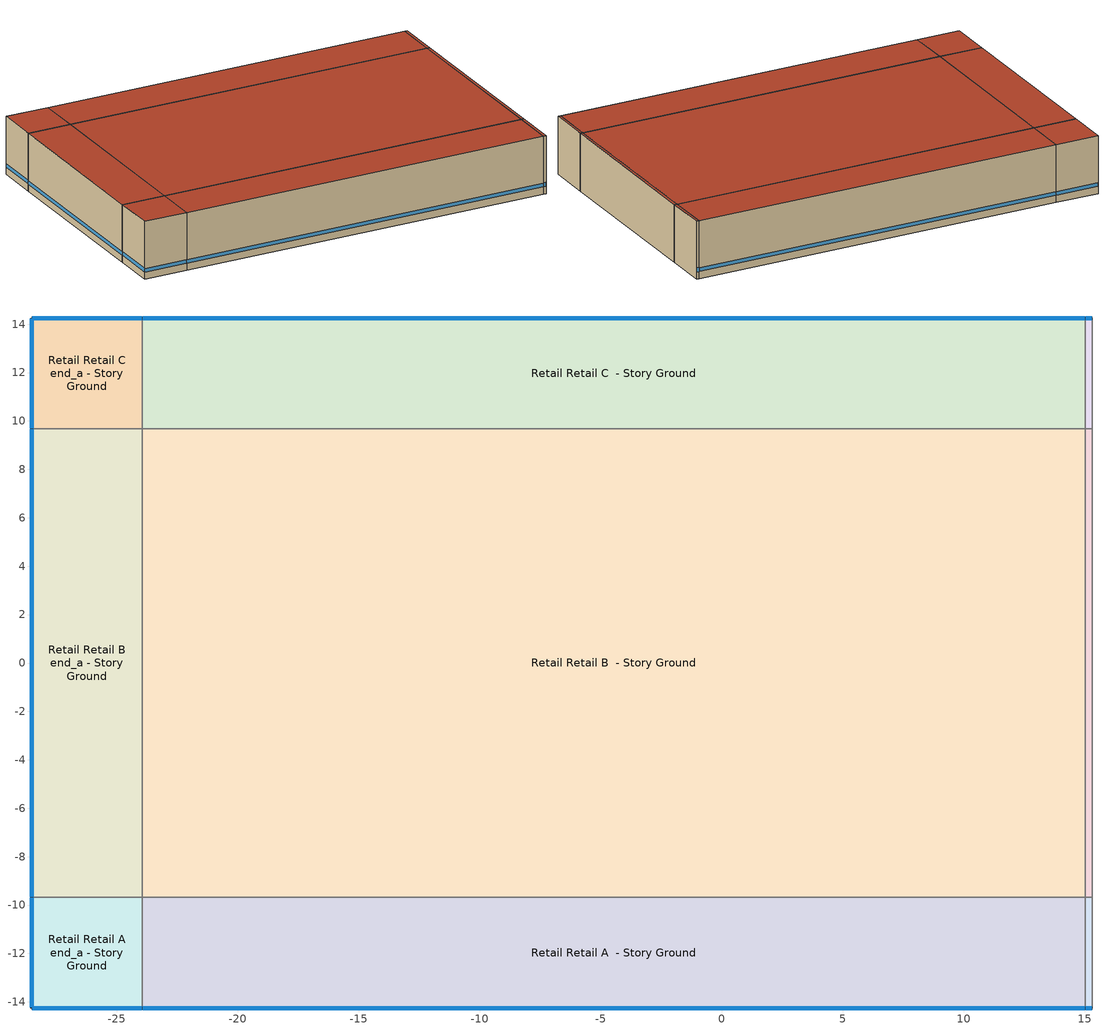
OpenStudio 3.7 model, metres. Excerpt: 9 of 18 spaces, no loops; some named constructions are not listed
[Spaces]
Retail Retail A end_a - Story Ground
 floor ground (Foundation F 126 Perim 914 Area 209): -28.51,-14.26 -28.51,-9.68 -23.94,-9.68 -23.94,-14.26 z0
 wall outside: -28.51,-9.68 -28.51,-14.26 -23.94,-14.26 z0:6.1
 wall to Retail Retail B end_a - Story Ground: -23.94,-9.68 -28.51,-9.68 z0:6.1
 wall to Retail Retail A  - Story Ground: -23.94,-14.26 -23.94,-9.68 z0:6.1
 window (Window U-0.91 SHGC 0.68): -28.51,-9.71 -28.51,-14.23 / -28.49,-14.26 -23.96,-14.26 z0.76:1.13
 roof outside: -23.94,-14.26 -23.94,-9.68 -28.51,-9.68 -28.51,-14.26 z6.1
Retail Retail B end_a - Story Ground
 floor ground (Foundation F 126 Perim 1937 Area 8855): -28.51,-9.68 -28.51,9.68 -23.94,9.68 -23.94,-9.68 z0
 wall outside: -28.51,9.68 -28.51,-9.68 z0:6.1
 wall to Retail Retail C end_a - Story Ground: -23.94,9.68 -28.51,9.68 z0:6.1
 wall to Retail Retail B  - Story Ground: -23.94,-9.68 -23.94,9.68 z0:6.1
 window (Window U-0.91 SHGC 0.68): -28.51,9.66 -28.51,-9.66 z0.76:1.13
 roof outside: -23.94,-9.68 -23.94,9.68 -28.51,9.68 -28.51,-9.68 z6.1
Retail Retail C end_a - Story Ground
 floor ground (Foundation F 126 Perim 914 Area 209): -28.51,9.68 -28.51,14.26 -23.94,14.26 -23.94,9.68 z0
 wall outside: -23.94,14.26 -28.51,14.26 -28.51,9.68 z0:6.1
 wall to Retail Retail C  - Story Ground: -23.94,9.68 -23.94,14.26 z0:6.1
 window (Window U-0.91 SHGC 0.68): -28.51,14.23 -28.51,9.71 / -23.96,14.26 -28.49,14.26 z0.76:1.13
 roof outside: -23.94,9.68 -23.94,14.26 -28.51,14.26 -28.51,9.68 z6.1
Retail Retail A  - Story Ground
 floor ground (Foundation F 126 Perim 3896 Area 17815): -23.94,-14.26 -23.94,-9.68 15.03,-9.68 15.03,-14.26 z0
 wall outside: -23.94,-14.26 15.03,-14.26 z0:6.1
 wall to Retail Retail B  - Story Ground: 15.03,-9.68 -23.94,-9.68 z0:6.1
 wall to Retail Entry A  - Story Ground: 15.03,-14.26 15.03,-9.68 z0:6.1
 window (Window U-0.91 SHGC 0.68): -23.91,-14.26 15,-14.26 z0.76:1.13
 roof outside: 15.03,-14.26 15.03,-9.68 -23.94,-9.68 -23.94,-14.26 z6.1
Retail Retail B  - Story Ground
 floor ground (Foundation F 126 Perim 0 Area 75465): -23.94,-9.68 -23.94,9.68 15.03,9.68 15.03,-9.68 z0
 wall to Retail Retail C  - Story Ground: 15.03,9.68 -23.94,9.68 z0:6.1
 wall to Retail Entry B  - Story Ground: 15.03,-9.68 15.03,9.68 z0:6.1
 roof outside: 15.03,-9.68 15.03,9.68 -23.94,9.68 -23.94,-9.68 z6.1
Retail Retail C  - Story Ground
 floor ground (Foundation F 126 Perim 3896 Area 17815): -23.94,9.68 -23.94,14.26 15.03,14.26 15.03,9.68 z0
 wall outside: 15.03,14.26 -23.94,14.26 z0:6.1
 wall to Retail Entry C  - Story Ground: 15.03,9.68 15.03,14.26 z0:6.1
 window (Window U-0.91 SHGC 0.68): 15,14.26 -23.91,14.26 z0.76:1.13
 roof outside: 15.03,9.68 15.03,14.26 -23.94,14.26 -23.94,9.68 z6.1
Retail Entry A  - Story Ground
 floor ground (Foundation F 126 Perim 03 Area 136): 15.03,-14.26 15.03,-9.68 15.32,-9.68 15.32,-14.26 z0
 wall outside: 15.03,-14.26 15.32,-14.26 z0:6.1
 wall to Retail Entry B  - Story Ground: 15.32,-9.68 15.03,-9.68 z0:6.1
 wall to Retail Point_of_Sale A  - Story Ground: 15.32,-14.26 15.32,-9.68 z0:6.1
 window (Window U-0.91 SHGC 0.68): 15.05,-14.26 15.3,-14.26 z0.76:1.2
 roof outside: 15.32,-14.26 15.32,-9.68 15.03,-9.68 15.03,-14.26 z6.1
Retail Entry B  - Story Ground
 floor ground (Foundation F 126 Perim 0 Area 574): 15.03,-9.68 15.03,9.68 15.32,9.68 15.32,-9.68 z0
 wall to Retail Entry C  - Story Ground: 15.32,9.68 15.03,9.68 z0:6.1
 wall to Retail Point_of_Sale B  - Story Ground: 15.32,-9.68 15.32,9.68 z0:6.1
 roof outside: 15.32,-9.68 15.32,9.68 15.03,9.68 15.03,-9.68 z6.1
Retail Entry C  - Story Ground
 floor ground (Foundation F 126 Perim 03 Area 136): 15.03,9.68 15.03,14.26 15.32,14.26 15.32,9.68 z0
 wall outside: 15.32,14.26 15.03,14.26 z0:6.1
 wall to Retail Point_of_Sale C  - Story Ground: 15.32,9.68 15.32,14.26 z0:6.1
 window (Window U-0.91 SHGC 0.68): 15.3,14.26 15.05,14.26 z0.76:1.2
 roof outside: 15.32,9.68 15.32,14.26 15.03,14.26 15.03,9.68 z6.1
[Schedule:Ruleset]
Name | Default Day Schedule | Summer Design Day Schedule | Winter Design Day Schedule
Clothing Schedule | Clothing Schedule Default Winter Clothes
Retail Activity | Retail Activity Default | Retail Activity Summer Design Day | Retail Activity Winter Design Day
Mercantile_Retail BLDG_LIGHT_EndUseData | Mercantile_Retail BLDG_LIGHT_EndUseData Default | Mercantile_Retail BLDG_LIGHT_EndUseData Summer Design Day | Mercantile_Retail BLDG_LIGHT_EndUseData Winter Design Day
Mercantile_Retail BLDG_EQUIP_EndUseData | Mercantile_Retail BLDG_EQUIP_EndUseData Default | Mercantile_Retail BLDG_EQUIP_EndUseData Summer Design Day | Mercantile_Retail BLDG_EQUIP_EndUseData Winter Design Day
Retail Infil Half On | Retail Infil Half On Default | Retail Infil Half On Summer Design Day | Retail Infil Half On Winter Design Day
Mercantile_Retail BLDG_LIGHT_EndUseData BPR Adjusted | Mercantile_Retail BLDG_LIGHT_EndUseData Default 1 | Mercantile_Retail BLDG_LIGHT_EndUseData Summer Design Day 1 | Mercantile_Retail BLDG_LIGHT_EndUseData Winter Design Day 1
Mercantile_Retail BLDG_EQUIP_EndUseData BPR Adjusted | Mercantile_Retail BLDG_EQUIP_EndUseData Default 1 | Mercantile_Retail BLDG_EQUIP_EndUseData Summer Design Day 1 | Mercantile_Retail BLDG_EQUIP_EndUseData Winter Design Day 1
[Schedule:Day]
Clothing Schedule Default Winter Clothes; Mercantile_Retail BLDG_LIGHT_EndUseData Summer Design Day; Mercantile_Retail BLDG_EQUIP_EndUseData Summer Design Day; Retail Infil Half On Winter Design Day; Mercantile_Retail BLDG_LIGHT_EndUseData Summer Design Day 1; Mercantile_Retail BLDG_EQUIP_EndUseData Summer Design Day 1: 24, 0, 1
Clothing Schedule Summer Clothes: 24, 0, 0.5
Air Velocity Schedule Default: 24, 0, 0.2
Work Efficiency Schedule Default; Mercantile_Retail BLDG_LIGHT_EndUseData Winter Design Day; Mercantile_Retail BLDG_EQUIP_EndUseData Winter Design Day; Mercantile_Retail BLDG_LIGHT_EndUseData Winter Design Day 1; Mercantile_Retail BLDG_EQUIP_EndUseData Winter Design Day 1: 24, 0, 0
Retail Bldg Occ Sat Day: Yes, 1, 0, 0.2, 1, 15, 0.175, 1, 30, 0.15, 1, 45, 0.125, 2, 0, 0.1, 2, 15, 0.075, 2, 30, 0.05, 2, 45, 0.025, 3, 0, 0, 8, 45, 0, 9, 0, 0.025, 9, 15, 0.05, 9, 30, 0.075, 9, 45, 0.1, 10, 0, 0.125, 10, 15, 0.15, 10, 30, 0.175, 10, 45, 0.2, 11, 0, 0.275, 11, 15, 0.35, 11, 30, 0.425, 11, 45, 0.5, 12, 0, 0.525, 12, 15, 0.55, 12, 30, 0.575, 12, 45, 0.6, 13, 0, 0.623529, 13, 15, 0.647059, 13, 30, 0.670588, 13, 45, 0.694118, 14, 0, 0.717647, 14, 15, 0.741176, 14, 30, 0.764706, 14, 45, 0.788235, 14, 52, 0.8, 21, 0, 0.8, 21, 15, 0.75, 21, 30, 0.7, 21, 45, 0.65, 22, 0, 0.6, 22, 15, 0.5, 22, 30, 0.4, 22, 45, 0.3, 23, 0, 0.2, 24, 0, 0.2
Retail Bldg Occ Sun Day: Yes, 9, 45, 0, 10, 0, 0.025, 10, 15, 0.05, 10, 30, 0.075, 10, 45, 0.1, 11, 0, 0.125, 11, 15, 0.15, 11, 30, 0.175, 11, 45, 0.2, 12, 15, 0.2, 12, 30, 0.213793, 12, 45, 0.227586, 13, 0, 0.241379, 13, 15, 0.255172, 13, 30, 0.268966, 13, 45, 0.282759, 14, 0, 0.296552, 14, 15, 0.310345, 14, 30, 0.324138, 14, 45, 0.337931, 15, 0, 0.351724, 15, 15, 0.365517, 15, 30, 0.37931, 15, 45, 0.393103, 15, 52, 0.4, 21, 0, 0.4, 21, 15, 0.35, 21, 30, 0.3, 21, 45, 0.25, 22, 0, 0.2, 22, 15, 0.175, 22, 30, 0.15, 22, 45, 0.125, 23, 0, 0.1, 23, 15, 0.075, 23, 30, 0.05, 23, 45, 0.025, 24, 0, 0
Retail Activity Default; autogen Retail Activity 0_day_sch; autogen Retail Activity 1_day_sch: Yes, 24, 0, 120
Retail Activity Winter Design Day; Retail Activity Summer Design Day: 24, 0, 120
Mercantile_Retail BLDG_LIGHT_EndUseData Default: Yes, 0, 15, 0.0949353, 0, 30, 0.0826573, 0, 45, 0.0804308, 1, 0, 0.0782042, 1, 15, 0.0759777, 1, 30, 0.0737512, 1, 45, 0.0718121, 2, 0, 0.069873, 2, 15, 0.0679339, 2, 30, 0.0659947, 2, 45, 0.0655365, 3, 0, 0.0650782, 3, 15, 0.0646199, 3, 30, 0.0641616, 3, 45, 0.0659415, 4, 0, 0.0677214, 4, 15, 0.0695013, 4, 30, 0.0712813, 4, 45, 0.0775099, 5, 0, 0.0837386, 5, 15, 0.0899672, 5, 30, 0.0961959, 5, 45, 0.112231, 6, 0, 0.128267, 6, 15, 0.144303, 6, 30, 0.160338, 6, 45, 0.216883, 7, 0, 0.273428, 7, 15, 0.329972, 7, 30, 0.386517, 7, 45, 0.482703, 8, 0, 0.578889, 8, 15, 0.675075, 8, 30, 0.771261, 8, 45, 0.813948, 9, 0, 0.856634, 9, 15, 0.899321, 9, 30, 0.942007, 9, 45, 0.949002, 10, 0, 0.955997, 10, 15, 0.962992, 10, 30, 0.969987, 10, 45, 0.970167, 11, 0, 0.970348, 11, 15, 0.970528, 11, 30, 0.970708, 11, 45, 0.970744, 12, 0, 0.970781, 12, 15, 0.970817, 12, 30, 0.970854, 12, 45, 0.970914, 13, 0, 0.970973, 13, 15, 0.971033, 13, 30, 0.971093, 13, 45, 0.971154, 14, 0, 0.971215, 14, 15, 0.971276, 14, 30, 0.971337, 14, 45, 0.971338, 15, 0, 0.971338, 15, 15, 0.971339, 15, 30, 0.97134, 15, 45, 0.971347, 16, 0, 0.971355, 16, 15, 0.971362, 16, 30, 0.971369, 16, 45, 0.971331, 17, 0, 0.971293, 17, 15, 0.971255, 17, 30, 0.971217, 17, 45, 0.971133, 18, 0, 0.971049, 18, 15, 0.970964, 18, 30, 0.97088, 18, 45, 0.970731, 19, 0, 0.970582, 19, 15, 0.970434, 19, 30, 0.970285, 19, 45, 0.969479, 20, 0, 0.968674, 20, 15, 0.967868, 20, 30, 0.967063, 20, 45, 0.935605, 21, 0, 0.904148, 21, 15, 0.872691, 21, 30, 0.841234, 21, 45, 0.733932, 22, 0, 0.626629, 22, 15, 0.519327, 22, 30, 0.412025, 22, 45, 0.341961, 23, 0, 0.271897, 23, 15, 0.201833, 23, 30, 0.131769, 23, 45, 0.119491, 24, 0, 0.107213
Mercantile_Retail BLDG_LIGHT_EndUseData Sun Day: Yes, 0, 15, 0.730836, 0, 30, 0.679148, 0, 45, 0.62746, 1, 0, 0.575772, 1, 15, 0.527988, 1, 30, 0.480203, 1, 45, 0.432419, 2, 0, 0.384635, 2, 15, 0.330245, 2, 30, 0.275856, 2, 45, 0.221466, 3, 0, 0.167076, 3, 15, 0.141874, 3, 30, 0.116673, 3, 45, 0, 4, 0, 0.000416251, 4, 15, 0.000832503, 4, 30, 0.00124875, 4, 45, 0.00166501, 5, 0, 0.00258467, 5, 15, 0.00350433, 5, 30, 0.004424, 5, 45, 0.00534366, 6, 0, 0.00757475, 6, 15, 0.00980583, 6, 30, 0.0120369, 6, 45, 0.014268, 7, 0, 0.0188815, 7, 15, 0.023495, 7, 30, 0.0281085, 7, 45, 0.032722, 8, 0, 0.0585472, 8, 15, 0.0843724, 8, 30, 0.110198, 8, 45, 0.136023, 9, 0, 0.216947, 9, 15, 0.297871, 9, 30, 0.378795, 9, 45, 0.45972, 10, 0, 0.549618, 10, 15, 0.639517, 10, 30, 0.729416, 10, 45, 0.819315, 11, 0, 0.855927, 11, 15, 0.892539, 11, 30, 0.929152, 11, 45, 0.965764, 12, 0, 0.966698, 12, 15, 0.967633, 12, 30, 0.968568, 12, 45, 0.969502, 13, 0, 0.969535, 13, 15, 0.969568, 13, 30, 0.969601, 13, 45, 0.969633, 14, 0, 0.969666, 14, 15, 0.969699, 14, 30, 0.969732, 14, 45, 0.969765, 15, 0, 0.969798, 15, 15, 0.96983, 15, 22, 0.969847, 15, 37, 0.96994, 15, 52, 0.970033, 16, 7, 0.970126, 16, 22, 0.970219, 16, 37, 0.970234, 16, 52, 0.970249, 17, 7, 0.970264, 17, 22, 0.970279, 17, 37, 0.970226, 17, 52, 0.970174, 18, 7, 0.970122, 18, 22, 0.97007, 18, 37, 0.970037, 18, 52, 0.970003, 19, 7, 0.96997, 19, 22, 0.969937, 19, 37, 0.969904, 19, 52, 0.969871, 20, 7, 0.969837, 20, 22, 0.969804, 20, 37, 0.969771, 20, 52, 0.969738, 21, 0, 0.969721, 21, 15, 0.969179, 21, 30, 0.968637, 21, 45, 0.968095, 22, 0, 0.967554, 22, 15, 0.959078, 22, 30, 0.950602, 22, 45, 0.942126, 23, 0, 0.93365, 23, 15, 0.895869, 23, 30, 0.858087, 23, 45, 0.820306, 24, 0, 0.782524
Mercantile_Retail BLDG_EQUIP_EndUseData Default: Yes, 0, 15, 0.44142, 0, 30, 0.440585, 0, 45, 0.43975, 1, 0, 0.438915, 1, 15, 0.43808, 1, 30, 0.437245, 1, 45, 0.43641, 2, 0, 0.435575, 2, 15, 0.43474, 2, 30, 0.433905, 2, 45, 0.43307, 3, 0, 0.432235, 3, 15, 0.4314, 3, 30, 0.428325, 3, 45, 0.42525, 4, 0, 0.422175, 4, 15, 0.4191, 4, 30, 0.4186, 4, 45, 0.4181, 5, 0, 0.4176, 5, 15, 0.4171, 5, 30, 0.417625, 5, 45, 0.41815, 6, 0, 0.418675, 6, 15, 0.4192, 6, 30, 0.420075, 6, 45, 0.42095, 7, 0, 0.421825, 7, 15, 0.4227, 7, 30, 0.425075, 7, 45, 0.42745, 8, 0, 0.429825, 8, 15, 0.4322, 8, 30, 0.4372, 8, 45, 0.4422, 9, 0, 0.4472, 9, 15, 0.4522, 9, 30, 0.49685, 9, 45, 0.5415, 10, 0, 0.58615, 10, 15, 0.6308, 10, 30, 0.647975, 10, 45, 0.66515, 11, 0, 0.682325, 11, 15, 0.6995, 11, 30, 0.712125, 11, 45, 0.72475, 12, 0, 0.737375, 12, 15, 0.75, 12, 30, 0.75605, 12, 45, 0.7621, 13, 0, 0.76815, 13, 15, 0.7742, 13, 30, 0.778975, 13, 45, 0.78375, 14, 0, 0.788525, 14, 15, 0.7933, 14, 30, 0.789075, 14, 45, 0.78485, 15, 0, 0.780625, 15, 15, 0.7764, 15, 30, 0.768975, 15, 45, 0.76155, 16, 0, 0.754125, 16, 15, 0.7467, 16, 30, 0.735225, 16, 45, 0.72375, 17, 0, 0.712275, 17, 15, 0.7008, 17, 30, 0.686175, 17, 45, 0.67155, 18, 0, 0.656925, 18, 15, 0.6423, 18, 30, 0.62796, 18, 45, 0.61362, 19, 0, 0.59928, 19, 15, 0.58494, 19, 30, 0.571605, 19, 45, 0.55827, 20, 0, 0.544935, 20, 15, 0.5316, 20, 30, 0.5181, 20, 45, 0.5046, 21, 0, 0.4911, 21, 15, 0.4776, 21, 30, 0.470225, 21, 45, 0.46285, 22, 0, 0.455475, 22, 15, 0.4481, 22, 30, 0.447265, 22, 45, 0.44643, 23, 0, 0.445595, 23, 15, 0.44476, 23, 30, 0.443925, 23, 45, 0.44309, 24, 0, 0.442255
Mercantile_Retail BLDG_EQUIP_EndUseData Wknd Day: Yes, 0, 15, 0.135921, 0, 30, 0.107766, 0, 45, 0.103504, 1, 0, 0.0992427, 1, 15, 0.0949812, 1, 30, 0.0907196, 1, 45, 0.0829189, 2, 0, 0.0751182, 2, 15, 0.0673174, 2, 30, 0.0595167, 2, 45, 0.0516437, 3, 0, 0.0437708, 3, 15, 0.0358978, 3, 30, 0.0280249, 3, 45, 0.0225355, 4, 0, 0.017046, 4, 15, 0.0115566, 4, 30, 0.00606724, 4, 45, 0.00455043, 5, 0, 0.00303362, 5, 15, 0.00151681, 5, 30, 0, 5, 45, 0.00527272, 6, 0, 0.0105454, 6, 15, 0.0158182, 6, 30, 0.0210909, 6, 45, 0.0288916, 7, 0, 0.0366923, 7, 15, 0.0444931, 7, 30, 0.0522938, 7, 45, 0.061828, 8, 0, 0.0713623, 8, 15, 0.0808965, 8, 30, 0.0904307, 8, 45, 0.102926, 9, 0, 0.115422, 9, 15, 0.127918, 9, 30, 0.140413, 9, 45, 0.147781, 10, 0, 0.155148, 10, 15, 0.162515, 10, 30, 0.169883, 10, 45, 0.177683, 11, 0, 0.185484, 11, 15, 0.193285, 11, 30, 0.201086, 11, 45, 0.215676, 12, 0, 0.230266, 12, 15, 0.244856, 12, 30, 0.259447, 12, 45, 0.279165, 13, 0, 0.298884, 13, 15, 0.318602, 13, 30, 0.338321, 13, 45, 0.362806, 14, 0, 0.387292, 14, 15, 0.411778, 14, 30, 0.436263, 14, 45, 0.465949, 15, 0, 0.495635, 15, 15, 0.525322, 15, 30, 0.555008, 15, 45, 0.577543, 16, 0, 0.600079, 16, 15, 0.622614, 16, 30, 0.64515, 16, 45, 0.658367, 17, 0, 0.671585, 17, 15, 0.684803, 17, 30, 0.698021, 17, 45, 0.700766, 18, 0, 0.703511, 18, 15, 0.706255, 18, 30, 0.709, 18, 45, 0.702355, 19, 0, 0.69571, 19, 15, 0.689065, 19, 30, 0.68242, 19, 45, 0.665952, 20, 0, 0.649483, 20, 15, 0.633015, 20, 30, 0.616547, 20, 45, 0.590978, 21, 0, 0.565409, 21, 15, 0.53984, 21, 30, 0.514271, 21, 45, 0.480684, 22, 0, 0.447098, 22, 15, 0.413511, 22, 30, 0.379925, 22, 45, 0.34004, 23, 0, 0.300155, 23, 15, 0.26027, 23, 30, 0.220385, 23, 45, 0.19223, 24, 0, 0.164075
Retail Infil Half On Default; Retail Infil Half On Summer Design Day: 6, 0, 1, 21, 0, 0.5, 24, 0, 1
Retail Infil Half On Sat Day: 6, 0, 1, 22, 0, 0.5, 24, 0, 1
Retail Infil Half On Sun Day: 8, 0, 1, 17, 0, 0.5, 24, 0, 1
Retail HtgSetp Sat Day: Yes, 2, 30, 19.4444, 8, 15, 15, 24, 0, 19.4444
Retail HtgSetp Sun Day: Yes, 9, 15, 15, 23, 30, 19.4444, 24, 0, 15
Retail ClgSetp Sat Day: Yes, 2, 30, 22.7778, 8, 15, 22.7778, 24, 0, 22.7778
Retail ClgSetp Sun Day: Yes, 9, 15, 22.7778, 23, 30, 22.7778, 24, 0, 22.7778
Building Hours of Operation NonResidential Saturday; Building Hours of Operation NonResidential Sunday: 11, 15, 0, 22, 30, 1, 24, 0, 0
autogen Schedule Rule 7 1_day_sch: Yes, 0, 15, 0.365152, 0, 30, 0.348259, 0, 45, 0.345703, 1, 0, 0.343146, 1, 15, 0.340589, 1, 30, 0.338032, 1, 45, 0.333351, 2, 0, 0.328671, 2, 15, 0.32399, 2, 30, 0.31931, 2, 45, 0.314586, 3, 0, 0.309862, 3, 15, 0.305139, 3, 30, 0.300415, 3, 45, 0.297121, 4, 0, 0.293828, 4, 15, 0.290534, 4, 30, 0.28724, 4, 45, 0.28633, 5, 0, 0.28542, 5, 15, 0.28451, 5, 30, 0.2836, 5, 45, 0.286764, 6, 0, 0.289927, 6, 15, 0.293091, 6, 30, 0.296255, 6, 45, 0.300935, 7, 0, 0.305615, 7, 15, 0.310296, 7, 30, 0.314976, 7, 45, 0.320697, 8, 0, 0.326417, 8, 15, 0.332138, 8, 30, 0.337858, 8, 45, 0.345356, 9, 0, 0.352853, 9, 15, 0.360351, 9, 30, 0.367848, 9, 45, 0.372268, 10, 0, 0.376689, 10, 15, 0.381109, 10, 30, 0.38553, 10, 45, 0.39021, 11, 0, 0.39489, 11, 15, 0.399571, 11, 30, 0.404251, 11, 45, 0.413006, 12, 0, 0.42176, 12, 15, 0.430514, 12, 30, 0.439268, 12, 45, 0.451099, 13, 0, 0.46293, 13, 15, 0.474761, 13, 30, 0.486592, 13, 45, 0.501284, 14, 0, 0.515975, 14, 15, 0.530667, 14, 30, 0.545358, 14, 45, 0.56317, 15, 0, 0.580981, 15, 15, 0.598793, 15, 30, 0.616605, 15, 45, 0.630126, 16, 0, 0.643647, 16, 15, 0.657168, 16, 30, 0.67069, 16, 45, 0.67862, 17, 0, 0.686551, 17, 15, 0.694482, 17, 30, 0.702413, 17, 45, 0.70406, 18, 0, 0.705706, 18, 15, 0.707353, 18, 30, 0.709, 18, 45, 0.705013, 19, 0, 0.701026, 19, 15, 0.697039, 19, 30, 0.693052, 19, 45, 0.683171, 20, 0, 0.67329, 20, 15, 0.663409, 20, 30, 0.653528, 20, 45, 0.638187, 21, 0, 0.622845, 21, 15, 0.607504, 21, 30, 0.592162, 21, 45, 0.57201, 22, 0, 0.551859, 22, 15, 0.531707, 22, 30, 0.511555, 22, 45, 0.487624, 23, 0, 0.463693, 23, 15, 0.439762, 23, 30, 0.415831, 23, 45, 0.398938, 24, 0, 0.382045
autogen Mercantile_Retail BLDG_LIGHT_EndUseData 1_day_sch: Yes, 0, 15, 0.0329501, 0, 30, 0.0198038, 0, 45, 0.0174198, 1, 0, 0.0150358, 1, 15, 0.0126519, 1, 30, 0.0102679, 1, 45, 0.00819161, 2, 0, 0.00611536, 2, 15, 0.0040391, 2, 30, 0.00196284, 2, 45, 0.00147213, 3, 0, 0.000981422, 3, 15, 0.000490711, 3, 30, 0, 3, 45, 0.00190581, 4, 0, 0.00381163, 4, 15, 0.00571744, 4, 30, 0.00762326, 4, 45, 0.0142924, 5, 0, 0.0209616, 5, 15, 0.0276308, 5, 30, 0.0343, 5, 45, 0.0514696, 6, 0, 0.0686393, 6, 15, 0.0858089, 6, 30, 0.102979, 6, 45, 0.163522, 7, 0, 0.224066, 7, 15, 0.28461, 7, 30, 0.345154, 7, 45, 0.448142, 8, 0, 0.551131, 8, 15, 0.65412, 8, 30, 0.757108, 8, 45, 0.802814, 9, 0, 0.84852, 9, 15, 0.894225, 9, 30, 0.939931, 9, 45, 0.94742, 10, 0, 0.95491, 10, 15, 0.9624, 10, 30, 0.969889, 10, 45, 0.970082, 11, 0, 0.970275, 11, 15, 0.970468, 11, 30, 0.970661, 11, 45, 0.9707, 12, 0, 0.970739, 12, 15, 0.970778, 12, 30, 0.970817, 12, 45, 0.970881, 13, 0, 0.970945, 13, 15, 0.971009, 13, 30, 0.971073, 13, 45, 0.971138, 14, 0, 0.971204, 14, 15, 0.971269, 14, 30, 0.971334, 14, 45, 0.971335, 15, 0, 0.971336, 15, 15, 0.971337, 15, 30, 0.971338, 15, 45, 0.971346, 16, 0, 0.971354, 16, 15, 0.971361, 16, 30, 0.971369, 16, 45, 0.971329, 17, 0, 0.971288, 17, 15, 0.971247, 17, 30, 0.971207, 17, 45, 0.971116, 18, 0, 0.971026, 18, 15, 0.970936, 18, 30, 0.970845, 18, 45, 0.970686, 19, 0, 0.970527, 19, 15, 0.970367, 19, 30, 0.970208, 19, 45, 0.969345, 20, 0, 0.968483, 20, 15, 0.96762, 20, 30, 0.966758, 20, 45, 0.933076, 21, 0, 0.899394, 21, 15, 0.865712, 21, 30, 0.83203, 21, 45, 0.717139, 22, 0, 0.602248, 22, 15, 0.487357, 22, 30, 0.372466, 22, 45, 0.297447, 23, 0, 0.222427, 23, 15, 0.147408, 23, 30, 0.0723891, 23, 45, 0.0592428, 24, 0, 0.0460965
autogen Retail FRONT ENTRY COOLING 0_day_sch; autogen Retail FRONT ENTRY COOLING 1_day_sch: Yes, 24, 0, 90
Mercantile_Retail BLDG_LIGHT_EndUseData Default 1: No, 0, 15, 0.0329501, 0, 30, 0.0198038, 0, 45, 0.0174198, 1, 0, 0.0150358, 1, 15, 0.0126519, 1, 30, 0.0102679, 1, 45, 0.00819161, 2, 0, 0.00611536, 2, 15, 0.0040391, 2, 30, 0.00196284, 2, 45, 0.00147213, 3, 0, 0.000981422, 3, 15, 0.000490711, 3, 30, 0, 3, 45, 0.00190581, 4, 0, 0.00381163, 4, 15, 0.00571744, 4, 30, 0.00762326, 4, 45, 0.0142924, 5, 0, 0.0209616, 5, 15, 0.0276308, 5, 30, 0.0343, 5, 45, 0.0514696, 6, 0, 0.0686393, 6, 15, 0.0858089, 6, 30, 0.102979, 6, 45, 0.163522, 7, 0, 0.224066, 7, 15, 0.28461, 7, 30, 0.345154, 7, 45, 0.448142, 8, 0, 0.551131, 8, 15, 0.65412, 8, 30, 0.757108, 8, 45, 0.802814, 9, 0, 0.84852, 9, 15, 0.894225, 9, 30, 0.939931, 9, 45, 0.94742, 10, 0, 0.95491, 10, 15, 0.9624, 10, 30, 0.969889, 10, 45, 0.970082, 11, 0, 0.970275, 11, 15, 0.970468, 11, 30, 0.970661, 11, 45, 0.9707, 12, 0, 0.970739, 12, 15, 0.970778, 12, 30, 0.970817, 12, 45, 0.970881, 13, 0, 0.970945, 13, 15, 0.971009, 13, 30, 0.971073, 13, 45, 0.971138, 14, 0, 0.971204, 14, 15, 0.971269, 14, 30, 0.971334, 14, 45, 0.971335, 15, 0, 0.971336, 15, 15, 0.971337, 15, 30, 0.971338, 15, 45, 0.971346, 16, 0, 0.971354, 16, 15, 0.971361, 16, 30, 0.971369, 16, 45, 0.971329, 17, 0, 0.971288, 17, 15, 0.971247, 17, 30, 0.971207, 17, 45, 0.971116, 18, 0, 0.971026, 18, 15, 0.970936, 18, 30, 0.970845, 18, 45, 0.970686, 19, 0, 0.970527, 19, 15, 0.970367, 19, 30, 0.970208, 19, 45, 0.969345, 20, 0, 0.968483, 20, 15, 0.96762, 20, 30, 0.966758, 20, 45, 0.933076, 21, 0, 0.899394, 21, 15, 0.865712, 21, 30, 0.83203, 21, 45, 0.717139, 22, 0, 0.602248, 22, 15, 0.487357, 22, 30, 0.372466, 22, 45, 0.297447, 23, 0, 0.222427, 23, 15, 0.147408, 23, 30, 0.0723891, 23, 45, 0.0592428, 24, 0, 0.0460965
Mercantile_Retail BLDG_EQUIP_EndUseData Default 1: No, 0, 15, 0.34809, 0, 30, 0.347034, 0, 45, 0.345977, 1, 0, 0.344921, 1, 15, 0.343865, 1, 30, 0.342808, 1, 45, 0.341752, 2, 0, 0.340695, 2, 15, 0.339639, 2, 30, 0.338582, 2, 45, 0.337526, 3, 0, 0.336469, 3, 15, 0.335413, 3, 30, 0.331522, 3, 45, 0.327632, 4, 0, 0.323741, 4, 15, 0.31985, 4, 30, 0.319218, 4, 45, 0.318585, 5, 0, 0.317953, 5, 15, 0.31732, 5, 30, 0.317984, 5, 45, 0.318648, 6, 0, 0.319313, 6, 15, 0.319977, 6, 30, 0.321084, 6, 45, 0.322191, 7, 0, 0.323298, 7, 15, 0.324405, 7, 30, 0.32741, 7, 45, 0.330415, 8, 0, 0.33342, 8, 15, 0.336425, 8, 30, 0.342751, 8, 45, 0.349077, 9, 0, 0.355403, 9, 15, 0.36173, 9, 30, 0.418222, 9, 45, 0.474715, 10, 0, 0.531207, 10, 15, 0.5877, 10, 30, 0.60943, 10, 45, 0.631161, 11, 0, 0.652891, 11, 15, 0.674621, 11, 30, 0.690595, 11, 45, 0.706568, 12, 0, 0.722542, 12, 15, 0.738515, 12, 30, 0.74617, 12, 45, 0.753825, 13, 0, 0.761479, 13, 15, 0.769134, 13, 30, 0.775176, 13, 45, 0.781217, 14, 0, 0.787259, 14, 15, 0.7933, 14, 30, 0.787954, 14, 45, 0.782609, 15, 0, 0.777263, 15, 15, 0.771918, 15, 30, 0.762523, 15, 45, 0.753129, 16, 0, 0.743735, 16, 15, 0.73434, 16, 30, 0.719822, 16, 45, 0.705303, 17, 0, 0.690785, 17, 15, 0.676266, 17, 30, 0.657762, 17, 45, 0.639258, 18, 0, 0.620754, 18, 15, 0.60225, 18, 30, 0.584107, 18, 45, 0.565963, 19, 0, 0.54782, 19, 15, 0.529676, 19, 30, 0.512805, 19, 45, 0.495933, 20, 0, 0.479061, 20, 15, 0.462189, 20, 30, 0.445108, 20, 45, 0.428028, 21, 0, 0.410947, 21, 15, 0.393866, 21, 30, 0.384535, 21, 45, 0.375204, 22, 0, 0.365873, 22, 15, 0.356542, 22, 30, 0.355486, 22, 45, 0.354429, 23, 0, 0.353373, 23, 15, 0.352316, 23, 30, 0.35126, 23, 45, 0.350203, 24, 0, 0.349147
Zone Retail Retail B  - Story Ground PSZ-AC Occ Sch Sunday 2: 11, 0, 0, 22, 30, 1, 24, 0, 0
Zone Retail Retail B  - Story Ground PSZ-AC Occ Sch Saturday 2: 1, 30, 1, 10, 0, 0, 24, 0, 1
Infiltration HVAC Off Schedule Schedule Day 0 1: 11, 0, 1, 22, 30, 0, 24, 0, 1
Infiltration HVAC Off Schedule Schedule Day 2: 1, 30, 0, 10, 0, 1, 24, 0, 0
[Schedule:Rule]
Name | Schedule Ruleset | Rule Order | Day Schedule | Date Specification Type | Start Month | Start Day | End Month | End Day | Apply Sunday | Apply Saturday | Apply Monday | Apply Tuesday | Apply Wednesday | Apply Thursday | Apply Friday | Specific Month 1 | Specific Day 1 | Specific Month 2 | Specific Day 2 | Specific Month 3 | Specific Day 3 | Specific Month 4 | Specific Day 4 | Specific Month 5 | Specific Day 5 | Specific Month 6 | Specific Day 6 | Specific Month 7 | Specific Day 7 | Specific Month 8 | Specific Day 8 | Specific Month 9 | Specific Day 9 | Specific Month 10 | Specific Day 10 | Specific Month 11 | Specific Day 11 | Specific Month 12 | Specific Day 12 | Specific Month 13 | Specific Day 13 | Specific Month 14 | Specific Day 14 | Specific Month 15 | Specific Day 15 | Specific Month 16 | Specific Day 16 | Specific Month 17 | Specific Day 17 | Specific Month 18 | Specific Day 18 | Specific Month 19 | Specific Day 19 | Specific Month 20 | Specific Day 20 | Specific Month 21 | Specific Day 21 | Specific Month 22 | Specific Day 22 | Specific Month 23 | Specific Day 23 | Specific Month 24 | Specific Day 24 | Specific Month 25 | Specific Day 25 | Specific Month 26 | Specific Day 26 | Specific Month 27 | Specific Day 27 | Specific Month 28 | Specific Day 28 | Specific Month 29 | Specific Day 29 | Specific Month 30 | Specific Day 30 | Specific Month 31 | Specific Day 31 | Specific Month 32 | Specific Day 32 | Specific Month 33 | Specific Day 33 | Specific Month 34 | Specific Day 34 | Specific Month 35 | Specific Day 35 | Specific Month 36 | Specific Day 36 | Specific Month 37 | Specific Day 37 | Specific Month 38 | Specific Day 38 | Specific Month 39 | Specific Day 39 | Specific Month 40 | Specific Day 40 | Specific Month 41 | Specific Day 41 | Specific Month 42 | Specific Day 42 | Specific Month 43 | Specific Day 43 | Specific Month 44 | Specific Day 44 | Specific Month 45 | Specific Day 45 | Specific Month 46 | Specific Day 46 | Specific Month 47 | Specific Day 47 | Specific Month 48 | Specific Day 48 | Specific Month 49 | Specific Day 49 | Specific Month 50 | Specific Day 50 | Specific Month 51 | Specific Day 51 | Specific Month 52 | Specific Day 52
Schedule Rule 1 | Clothing Schedule | 0 | Clothing Schedule Summer Clothes | DateRange | 5 | 1 | 9 | 30
Schedule Rule 5 | Mercantile_Retail BLDG_LIGHT_EndUseData | 0 | Mercantile_Retail BLDG_LIGHT_EndUseData Sun Day | DateRange | 1 | 1 | 12 | 31 | Yes
Schedule Rule 7 | Mercantile_Retail BLDG_EQUIP_EndUseData | 0 | Mercantile_Retail BLDG_EQUIP_EndUseData Wknd Day | DateRange | 1 | 1 | 12 | 31 | Yes | Yes
Schedule Rule 8 | Retail Infil Half On | 1 | Retail Infil Half On Sat Day | DateRange | 1 | 1 | 12 | 31 |  | Yes
Schedule Rule 9 | Retail Infil Half On | 0 | Retail Infil Half On Sun Day | DateRange | 1 | 1 | 12 | 31 | Yes
autogen Schedule Rule 7 1 | Mercantile_Retail BLDG_EQUIP_EndUseData | 1 | autogen Schedule Rule 7 1_day_sch | SpecificDates |  |  |  |  | Yes | Yes | Yes | Yes | Yes | Yes | Yes | 1 | 7 | 1 | 14 | 1 | 21 | 1 | 28 | 2 | 4 | 2 | 11 | 2 | 18 | 2 | 25 | 3 | 4 | 3 | 11 | 3 | 18 | 3 | 25 | 4 | 1 | 4 | 8 | 4 | 15 | 4 | 22 | 4 | 29 | 5 | 6 | 5 | 13 | 5 | 20 | 5 | 27 | 6 | 3 | 6 | 10 | 6 | 17 | 6 | 24 | 7 | 1 | 7 | 8 | 7 | 15 | 7 | 22 | 7 | 29 | 8 | 5 | 8 | 12 | 8 | 19 | 8 | 26 | 9 | 2 | 9 | 9 | 9 | 16 | 9 | 23 | 9 | 30 | 10 | 7 | 10 | 14 | 10 | 21 | 10 | 28 | 11 | 4 | 11 | 11 | 11 | 18 | 11 | 25 | 12 | 2 | 12 | 9 | 12 | 16 | 12 | 23 | 12 | 30
autogen Mercantile_Retail BLDG_LIGHT_EndUseData 1 | Mercantile_Retail BLDG_LIGHT_EndUseData | 1 | autogen Mercantile_Retail BLDG_LIGHT_EndUseData 1_day_sch | SpecificDates |  |  |  |  | Yes | Yes | Yes | Yes | Yes | Yes | Yes | 1 | 6 | 1 | 13 | 1 | 20 | 1 | 27 | 2 | 3 | 2 | 10 | 2 | 17 | 2 | 24 | 3 | 3 | 3 | 10 | 3 | 17 | 3 | 24 | 3 | 31 | 4 | 7 | 4 | 14 | 4 | 21 | 4 | 28 | 5 | 5 | 5 | 12 | 5 | 19 | 5 | 26 | 6 | 2 | 6 | 9 | 6 | 16 | 6 | 23 | 6 | 30 | 7 | 7 | 7 | 14 | 7 | 21 | 7 | 28 | 8 | 4 | 8 | 11 | 8 | 18 | 8 | 25 | 9 | 1 | 9 | 8 | 9 | 15 | 9 | 22 | 9 | 29 | 10 | 6 | 10 | 13 | 10 | 20 | 10 | 27 | 11 | 3 | 11 | 10 | 11 | 17 | 11 | 24 | 12 | 1 | 12 | 8 | 12 | 15 | 12 | 22 | 12 | 29
autogen Retail Activity 0 | Retail Activity | 0 | autogen Retail Activity 0_day_sch | SpecificDates |  |  |  |  | Yes | Yes | Yes | Yes | Yes | Yes | Yes | 1 | 6 | 1 | 13 | 1 | 20 | 1 | 27 | 2 | 3 | 2 | 10 | 2 | 17 | 2 | 24 | 3 | 3 | 3 | 10 | 3 | 17 | 3 | 24 | 3 | 31 | 4 | 7 | 4 | 14 | 4 | 21 | 4 | 28 | 5 | 5 | 5 | 12 | 5 | 19 | 5 | 26 | 6 | 2 | 6 | 9 | 6 | 16 | 6 | 23 | 6 | 30 | 7 | 7 | 7 | 14 | 7 | 21 | 7 | 28 | 8 | 4 | 8 | 11 | 8 | 18 | 8 | 25 | 9 | 1 | 9 | 8 | 9 | 15 | 9 | 22 | 9 | 29 | 10 | 6 | 10 | 13 | 10 | 20 | 10 | 27 | 11 | 3 | 11 | 10 | 11 | 17 | 11 | 24 | 12 | 1 | 12 | 8 | 12 | 15 | 12 | 22 | 12 | 29
autogen Retail Activity 1 | Retail Activity | 1 | autogen Retail Activity 1_day_sch | SpecificDates |  |  |  |  | Yes | Yes | Yes | Yes | Yes | Yes | Yes | 1 | 7 | 1 | 14 | 1 | 21 | 1 | 28 | 2 | 4 | 2 | 11 | 2 | 18 | 2 | 25 | 3 | 4 | 3 | 11 | 3 | 18 | 3 | 25 | 4 | 1 | 4 | 8 | 4 | 15 | 4 | 22 | 4 | 29 | 5 | 6 | 5 | 13 | 5 | 20 | 5 | 27 | 6 | 3 | 6 | 10 | 6 | 17 | 6 | 24 | 7 | 1 | 7 | 8 | 7 | 15 | 7 | 22 | 7 | 29 | 8 | 5 | 8 | 12 | 8 | 19 | 8 | 26 | 9 | 2 | 9 | 9 | 9 | 16 | 9 | 23 | 9 | 30 | 10 | 7 | 10 | 14 | 10 | 21 | 10 | 28 | 11 | 4 | 11 | 11 | 11 | 18 | 11 | 25 | 12 | 2 | 12 | 9 | 12 | 16 | 12 | 23 | 12 | 30
Schedule Rule 14 | Mercantile_Retail BLDG_LIGHT_EndUseData BPR Adjusted | 0 | Mercantile_Retail BLDG_LIGHT_EndUseData Sun Day | DateRange | 1 | 1 | 12 | 31 | Yes
autogen Mercantile_Retail BLDG_LIGHT_EndUseData 2 | Mercantile_Retail BLDG_LIGHT_EndUseData BPR Adjusted | 1 | autogen Mercantile_Retail BLDG_LIGHT_EndUseData 1_day_sch | SpecificDates |  |  |  |  | Yes | Yes | Yes | Yes | Yes | Yes | Yes | 1 | 6 | 1 | 13 | 1 | 20 | 1 | 27 | 2 | 3 | 2 | 10 | 2 | 17 | 2 | 24 | 3 | 3 | 3 | 10 | 3 | 17 | 3 | 24 | 3 | 31 | 4 | 7 | 4 | 14 | 4 | 21 | 4 | 28 | 5 | 5 | 5 | 12 | 5 | 19 | 5 | 26 | 6 | 2 | 6 | 9 | 6 | 16 | 6 | 23 | 6 | 30 | 7 | 7 | 7 | 14 | 7 | 21 | 7 | 28 | 8 | 4 | 8 | 11 | 8 | 18 | 8 | 25 | 9 | 1 | 9 | 8 | 9 | 15 | 9 | 22 | 9 | 29 | 10 | 6 | 10 | 13 | 10 | 20 | 10 | 27 | 11 | 3 | 11 | 10 | 11 | 17 | 11 | 24 | 12 | 1 | 12 | 8 | 12 | 15 | 12 | 22 | 12 | 29
Schedule Rule 15 | Mercantile_Retail BLDG_EQUIP_EndUseData BPR Adjusted | 0 | Mercantile_Retail BLDG_EQUIP_EndUseData Wknd Day | DateRange | 1 | 1 | 12 | 31 | Yes | Yes
autogen Schedule Rule 7 2 | Mercantile_Retail BLDG_EQUIP_EndUseData BPR Adjusted | 1 | autogen Schedule Rule 7 1_day_sch | SpecificDates |  |  |  |  | Yes | Yes | Yes | Yes | Yes | Yes | Yes | 1 | 7 | 1 | 14 | 1 | 21 | 1 | 28 | 2 | 4 | 2 | 11 | 2 | 18 | 2 | 25 | 3 | 4 | 3 | 11 | 3 | 18 | 3 | 25 | 4 | 1 | 4 | 8 | 4 | 15 | 4 | 22 | 4 | 29 | 5 | 6 | 5 | 13 | 5 | 20 | 5 | 27 | 6 | 3 | 6 | 10 | 6 | 17 | 6 | 24 | 7 | 1 | 7 | 8 | 7 | 15 | 7 | 22 | 7 | 29 | 8 | 5 | 8 | 12 | 8 | 19 | 8 | 26 | 9 | 2 | 9 | 9 | 9 | 16 | 9 | 23 | 9 | 30 | 10 | 7 | 10 | 14 | 10 | 21 | 10 | 28 | 11 | 4 | 11 | 11 | 11 | 18 | 11 | 25 | 12 | 2 | 12 | 9 | 12 | 16 | 12 | 23 | 12 | 30
